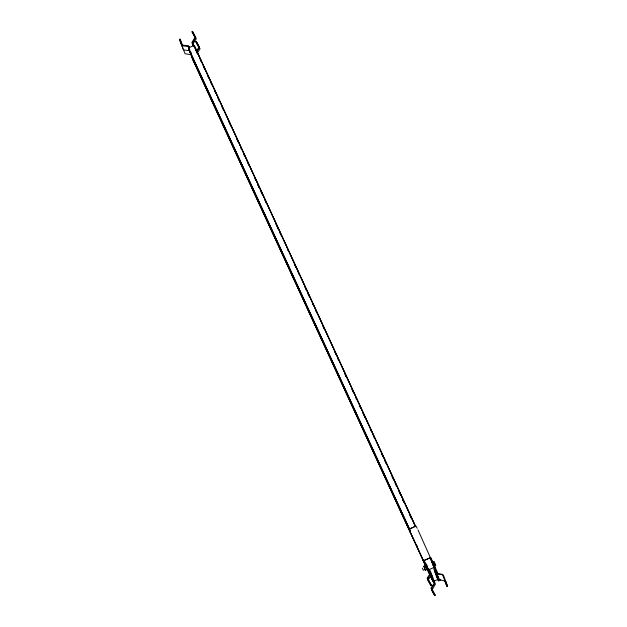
<?xml version="1.0" encoding="UTF-8"?>
<svg xmlns="http://www.w3.org/2000/svg" width="627" height="627" viewBox="0 0 627 627"><rect width="100%" height="100%" fill="white"/><g stroke="black" fill="none" stroke-linecap="round" stroke-linejoin="round"><path stroke-width="0.94" d="M423.781 566.306L425.294 570.068L427.058 569.559L425.278 565.617L423.781 566.306L423.97 566.8M425.709 566.04L423.476 560.953L424.463 560.193L430.843 557.591L434.589 566.126L435.71 565.617L433.939 561.674L432.818 562.184L433.006 562.685M431.635 588.847L431.556 590.093L434.746 595.65L430.929 588.134L434.276 583.22L430.921 574.34M422.339 568.187L423.264 570.202L425.788 569.05M196.361 51.226L198.924 47.158L195.726 41.601L198.994 47.715M196.345 52.253L199.566 47.495L196.251 41.311L200.076 48.828L197.356 52.887M428.884 577.451L427.833 578.886L427.755 580.132L430.945 585.689L427.12 578.172L430.475 573.258L428.296 568.242M409.807 529.619L188.609 48.514M410.567 531.61L189.111 49.839M194.488 45.873L415.403 525.99M194.621 46.633L415.654 526.656M409.846 530.27L189.871 51.829M195.13 47.958L193.947 45.387L188.413 48.013L192.881 59.698L193.477 59.589M195.757 49.188L195.506 48.53L415.442 526.641M191.274 55.913L426.344 566.926M425.474 565.366L191.901 57.143M192.544 59.236L425.318 565.139M423.711 559.848L429.001 571.087M434.629 567.78L430.13 557.999M429.636 573.172L427.904 569.175M427.849 569.394L430.012 573.744M435.271 569.865L431.204 560.444M435.522 570.531L431.964 562.435M430.435 575.821L431.791 578.392M427.418 569.371L432.552 580.383M427.363 569.582L432.802 581.049M438.179 577.075L435.318 570.852M438.563 578.502L435.412 571.291M410.011 528.796L415.199 526.429M424.479 567.78L425.976 567.09M432.818 562.184L433.516 563.657L434.636 563.148M425.357 569.747L426.869 569.065M434.401 565.632L435.53 565.115M181.391 42.675L180.827 42.879L185.059 53.718L191.266 54.729M197.129 53.201L197.387 53.867M189.323 49.831L189.887 50.05M444.676 580.336L445.679 581.096L447.568 586.363L443.399 575.116L442.396 574.363L437.952 573.697L433.508 563.626M433.939 561.674L435.71 565.617M189.746 50.748L184.142 49.988L183.139 49.227M440.232 579.677L440.718 580.006M182.183 45.042L187.802 45.842L189.088 47.174L188.625 45.975L189.111 46.97M425.553 570.249L424.855 568.775M195.193 37.753L191.925 31.64L195.115 37.197L191.854 42.526L193.422 46.367M427.128 569.347L427.449 569.982L426.141 566.98M433.273 563.187L433.61 563.9M438.634 579.779L439.119 580.774L434.323 568.493M417.974 529.909L432.802 562.999M436.094 570.688L437.599 573.956M429.667 557.325L430.639 559.331M200.146 59.4L201.369 62.065M207.913 76.29L208.736 78.069M214.873 91.409L215.688 93.188M217.734 97.632L219.372 101.19M228.369 120.745L230.83 126.082M236.551 138.528L238.189 142.086M247.187 161.648L248.825 165.207M254.962 178.538L255.785 180.317M257.83 184.761L259.053 187.434M264.782 199.88L266.42 203.438M275.418 222.993L278.278 229.216M287.284 248.778L288.506 251.451M294.235 263.896L295.873 267.455M304.871 287.009L306.509 290.567M312.646 303.907L313.461 305.686M315.506 310.13L316.737 312.795M322.466 325.241L324.104 328.799M334.324 351.026L335.962 354.584M344.968 374.147L346.19 376.811M351.919 389.257L353.557 392.815M359.694 406.155L360.509 407.934M362.555 412.378L365.008 417.715M370.33 429.268L371.145 431.047M373.19 435.491L374.421 438.163M381.373 453.274L383.011 456.832M392.008 476.395L393.646 479.953M398.968 491.505L400.598 495.064M402.644 499.507L403.874 502.18M409.603 514.626L411.241 518.184M435.373 570.641L439.684 579.92L444.731 580.837L447.02 586.613L442.85 575.367L441.847 574.606L437.403 573.948L434.072 566.565M196.18 50.92L192.536 43.004L195.765 37.534L192.45 31.35L196.275 38.866L193.045 43.616L193.398 45.128M203.258 66.29L204.488 68.954M211.033 83.179L211.855 84.959M222.083 107.186L223.306 109.85M240.486 147.196L241.309 148.975M243.605 154.085L244.428 155.864M258.081 185.427L258.896 187.207M260.942 191.65L262.172 194.315M279.76 232.554L280.99 235.219M298.17 272.565L298.993 274.336M307.99 293.898L309.221 296.563M337.444 357.915L338.674 360.58M345.218 374.813L346.033 376.584M355.854 397.926L356.677 399.705M384.492 460.163L386.13 463.721M395.128 483.284L396.358 485.949M402.902 500.174L403.717 501.953M435.969 573.023L437.09 575.461L436.541 575.711L434.299 570.829M436.133 575.774L438.571 581.025L433.774 568.744M429.636 569.724L431.055 572.984L427.771 578.517L431.47 585.399L428.28 579.842L431.337 575.084L431.149 573.258L434.864 582.945L431.572 588.479L435.271 595.36L432.081 589.803L435.365 584.27L433.947 581.017M431.627 574.998L432.748 577.436L432.199 577.686L431.078 575.249M189.738 49.768C185.663 41.539 190.553 49.846 187.739 46.429L182.018 45.747L179.432 39.227L182.849 48.24M190.522 51.477L191.697 54.024M426.305 563.916L427.496 566.51M425.702 564.504L426.673 566.51M431.415 576.934L434.197 582.992M416.391 544.495L417.206 546.274M427.575 569.598L429.777 574.261M422.849 559.895L425.592 565.985M424.017 561L424.22 561.455M410.599 533.271L409.212 529.094L415.952 526.022L417.229 528.271M191.384 54.996L191.572 55.395M192.857 45.379L192.356 43.859M434.754 567.717L435.107 568.524M433.022 564.99L433.312 565.679M434.017 564.802L434.19 565.225M195.938 50.066L196.831 52.417M182.433 45.418L179.996 39.023L182.379 45.395M434.276 566.879L430.302 557.842L429.699 557.959L424.017 560.703L427.998 569.739M426.869 568.752L427.058 569.559M196.58 51.798L196.612 52.692M428.696 569.755L433.022 581.613L438.618 579.168L434.292 567.31L428.696 569.755"/></g></svg>
